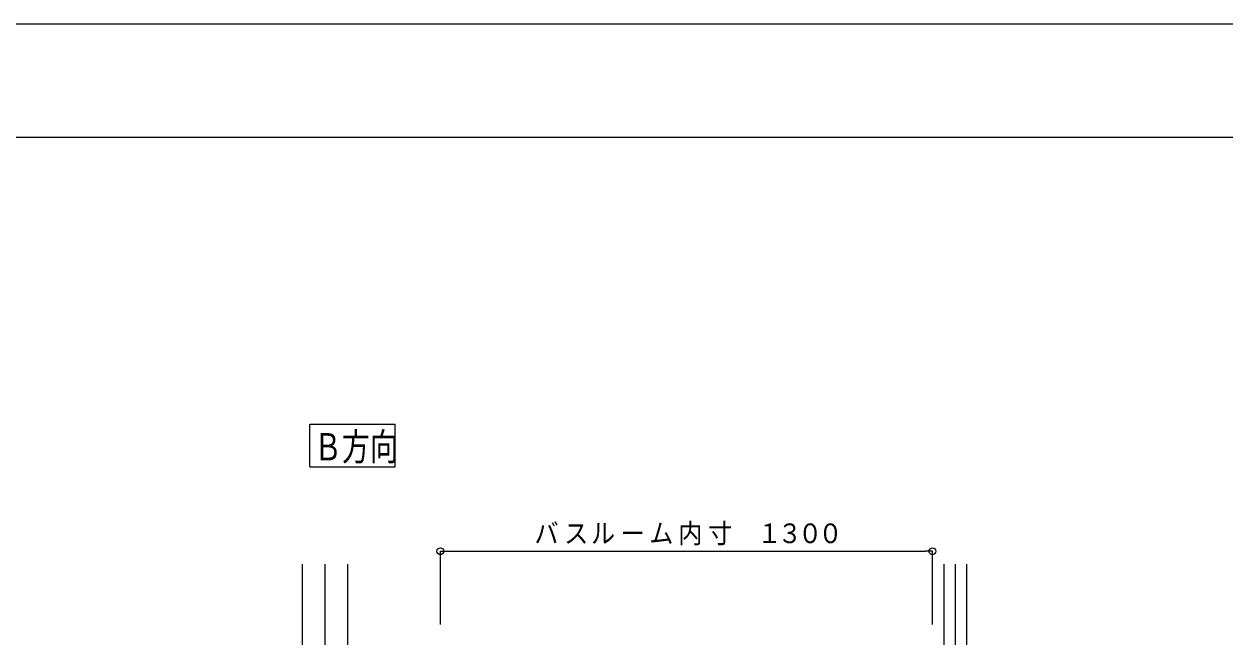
# Model space of a CAD drawing. Units: millimetres on the paper. Extents: x -305 to 305, y -152 to 152.
# Drawn here: x -164.9 to -59.2, y 94.5 to 148.5 of the extents above; entities that cross this region are included whole.
import ezdxf
from ezdxf.enums import TextEntityAlignment as Align

# ---------------------------------------------------------------- set-up
doc = ezdxf.new("R2010")
doc.units = ezdxf.units.MM
doc.linetypes.add('DASHED2', pattern=[3, 2, -1])
doc.linetypes.add('LONG_CHAIN', pattern=[21, 18, -1, 1, -1])
for name, color, linetype, lineweight in [('0-0_0', 7, 'Continuous', 9), ('0-1_VIEW0001', 7, 'DASHED2', 9), ('0-4_図面枠', 3, 'Continuous', 9), ('0-5_DEFPOINTS', 7, 'Continuous', 9)]:
    doc.layers.add(name, color=color, linetype=linetype, lineweight=lineweight)
doc.styles.add('ＭＳ ゴシック', font='')
doc.styles.get('ＭＳ ゴシック').set_extended_font_data('MS Gothic')

# ---------------------------------------------------------------- blocks, each defined once
blk = doc.blocks.new('_ORIGIN')
at = {"layer": '0-0_0'}
blk.add_line((0, 0), (-1, 0), dxfattribs=at)
blk.add_circle((0, 0), 0.5, dxfattribs=at)

msp = doc.modelspace()

# ---------------------------------------------------------------- linework, layer by layer
at = {"layer": '0-1_VIEW0001', "linetype": 'Continuous'}
for p, q in [((-139.744, 109.484), (-139.744, 113.234)), ((-139.744, 113.234), (-132.244, 113.234)), ((-132.244, 109.484), (-132.244, 113.234)), ((-139.744, 109.484), (-132.244, 109.484)), ((-128.266, 95.598), (-128.266, 102.056)), ((-127.666, 102.056), (-85.532, 102.056)), ((-84.932, 95.598), (-84.932, 102.056)), ((-140.433, 100.925), (-140.433, 12.525)), ((-136.433, 100.925), (-136.433, 17.525)), ((-83.933, 100.925), (-83.933, 17.525)), ((-81.933, 100.925), (-81.933, 17.525))]:
    msp.add_line(p, q, dxfattribs=at)
at = {"layer": '0-1_VIEW0001', "linetype": 'LONG_CHAIN'}
for p, q in [((-138.432, 100.925), (-138.432, 12.525)), ((-82.932, 100.925), (-82.932, 12.525))]:
    msp.add_line(p, q, dxfattribs=at)
at = {"layer": '0-4_図面枠'}
msp.add_lwpolyline([(-291.017, -138.498), (108.983, -138.498), (108.983, 138.502), (-291.017, 138.502)], close=True, dxfattribs=at)
at = {"layer": '0-5_DEFPOINTS'}
msp.add_line((118.983, 148.502), (-301.017, 148.502), dxfattribs=at)

# ---------------------------------------------------------------- block references
at = {"layer": '0-1_VIEW0001', "xscale": 0.6, "yscale": 0.6, "rotation": 180}
msp.add_blockref('_ORIGIN', (-128.266, 102.056), dxfattribs=at)
at = {"layer": '0-1_VIEW0001', "xscale": 0.6, "yscale": 0.6}
msp.add_blockref('_ORIGIN', (-84.932, 102.056), dxfattribs=at)

# ---------------------------------------------------------------- texts
at = {"layer": '0-1_VIEW0001', "style": 'ＭＳ ゴシック'}
for s, height, width, p in [('Ｂ方向', 2.405, 0.75, (-139.387, 109.335)), ('バ', 1.73, 0.9, (-119.981, 102.249)), ('内', 1.73, 0.9, (-107.315, 102.249)), ('寸', 1.73, 0.9, (-104.697, 102.249)), ('ス', 1.73, 0.9, (-117.364, 102.249)), ('ル', 1.73, 0.9, (-115.002, 102.249)), ('ー', 1.73, 0.9, (-112.385, 102.249)), ('ム', 1.73, 0.9, (-109.871, 102.249)), ('１', 1.73, 0.9, (-100.341, 102.249)), ('３', 1.73, 0.9, (-98.552, 102.249)), ('０', 1.73, 0.9, (-96.763, 102.249)), ('０', 1.73, 0.9, (-94.974, 102.249))]:
    msp.add_text(s, height=height, dxfattribs=dict(at, width=width)).set_placement(p, align=Align.BOTTOM_LEFT)

doc.saveas('drawing.dxf')
